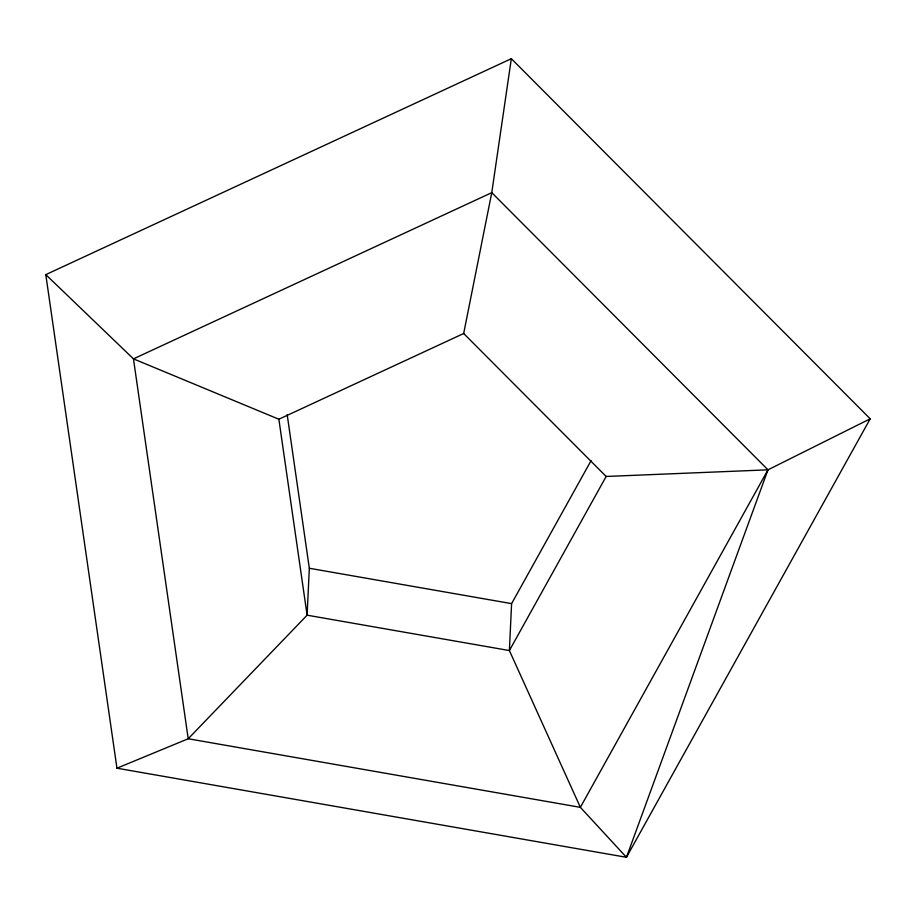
<?xml version="1.0" encoding="UTF-8"?>
<svg xmlns="http://www.w3.org/2000/svg" width="916" height="916" viewBox="0 0 916 916"><rect width="100%" height="100%" fill="white"/><g stroke="black" fill="none" stroke-linecap="round" stroke-linejoin="round"><path stroke-width="1.37" d="M287.177 414.605L309.322 568.264L307.112 615.186L188.215 738.754L116.95 768.203L45.8 274.628L511.334 58.693L870.2 418.807L626.452 857.307L116.95 768.203M591.083 460.634L511.597 603.633L509.388 650.555L580.366 807.34L626.452 857.307L767.974 469.828L870.2 418.807M511.334 58.693L491.766 192.658L463.679 333.504L278.865 419.23L133.461 358.866L45.8 274.628M767.974 469.828L491.766 192.658L133.461 358.866L188.215 738.754L580.366 807.34L767.974 469.828L606.152 476.469L509.388 650.555L307.112 615.186L278.865 419.23M309.322 568.264L511.597 603.633M463.679 333.504L606.152 476.469"/></g></svg>
